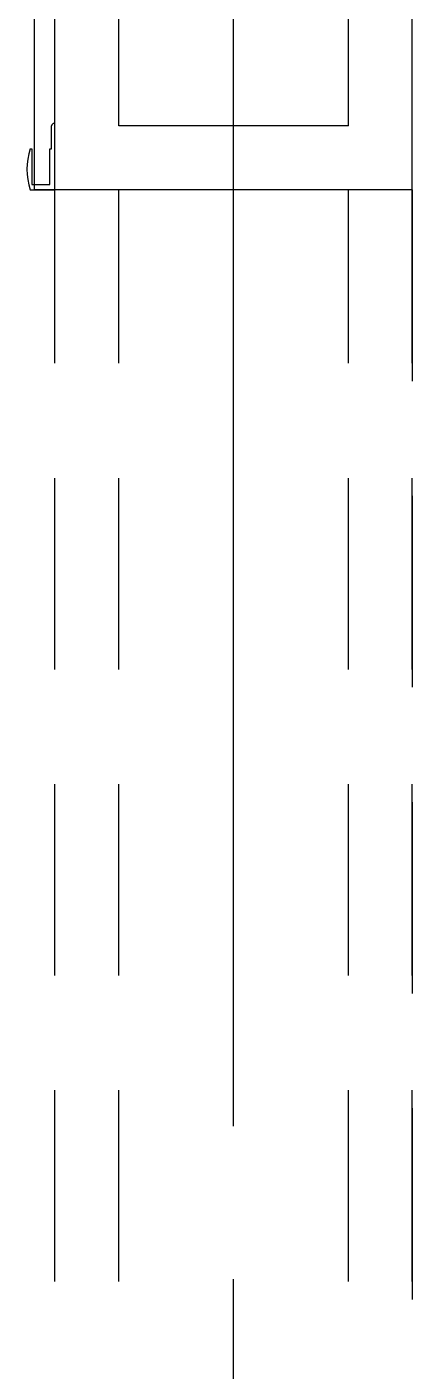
# Model space of a CAD drawing. Header units: millimetres. Extents: x 8300 to 125598, y -10383 to 40000.
# Drawn here: x 45359.5 to 45435, y 16318.5 to 16581.9 of the extents above; entities that cross this region are included whole.
import ezdxf

# ---------------------------------------------------------------- set-up
doc = ezdxf.new("R2010")
doc.units = ezdxf.units.MM
doc.header["$LTSCALE"] = 300
doc.linetypes.add('CADEWA_LINE5', pattern=[1.2, 0.9, -0.1, 0.1, -0.1])
doc.linetypes.add('DASH-S', pattern=[0.2, 0.125, -0.075])
doc.layers.add('K建0_壁', color=7, linetype='CONTINUOUS')

msp = doc.modelspace()

# ---------------------------------------------------------------- linework, layer by layer
at = {"layer": 'K建0_壁', "color": 250, "linetype": 'CADEWA_LINE5', "lineweight": -3}
msp.add_line((45400, 13846.46), (45400, 17945.76), dxfattribs=at)
at = {"layer": 'K建0_壁', "color": 250, "linetype": 'Continuous', "lineweight": -3, "ltscale": 0.3}
for p, q in [((45377.5, 16562.5), (45377.5, 17921.5)), ((45422.5, 16562.5), (45422.5, 17921.5))]:
    msp.add_line(p, q, dxfattribs=at)
at = {"layer": 'K建0_壁', "color": 250, "linetype": 'Continuous', "lineweight": -3}
for p, q in [((45365, 16550), (45365, 17816)), ((45361, 16550), (45361, 17812)), ((45361, 16550), (45361, 17806)), ((45361, 16551), (45361, 17802.5)), ((45435, 16550), (45435, 17105)), ((45435, 16550), (45435, 17105)), ((45365, 16563), (45364.85, 16563)), ((45365, 16550), (45365, 16563)), ((45364.35, 16558), (45364.35, 16562.5)), ((45422.5, 16562.5), (45377.5, 16562.5)), ((45360.13, 16558), (45360.5, 16558)), ((45360.5, 16558), (45360.5, 16551)), ((45364, 16551), (45364, 16558)), ((45364, 16558), (45364.35, 16558)), ((45360.13, 16550), (45365, 16550)), ((45360.5, 16551), (45364, 16551)), ((45435, 16550), (45361, 16550)), ((45435, 16550), (45365, 16550))]:
    msp.add_line(p, q, dxfattribs=at)
at = {"layer": 'K建0_壁', "color": 250, "linetype": 'DASH-S', "lineweight": -3}
for p, q in [((45365, 15436), (45365, 16550)), ((45377.5, 15436), (45377.5, 16550)), ((45422.5, 15436), (45422.5, 16550)), ((45435, 16550), (45435, 15436)), ((45435, 15436), (45435, 16550))]:
    msp.add_line(p, q, dxfattribs=at)
at = {"layer": 'K建0_壁', "color": 250, "linetype": 'Continuous', "lineweight": -3}
for centre, radius, start, end in [((45364.85, 16562.5), 0.5, 90, 180), ((45372.5, 16554), 13, 162.0798, 197.9202)]:
    msp.add_arc(centre, radius, start, end, dxfattribs=at)

doc.saveas('drawing.dxf')
